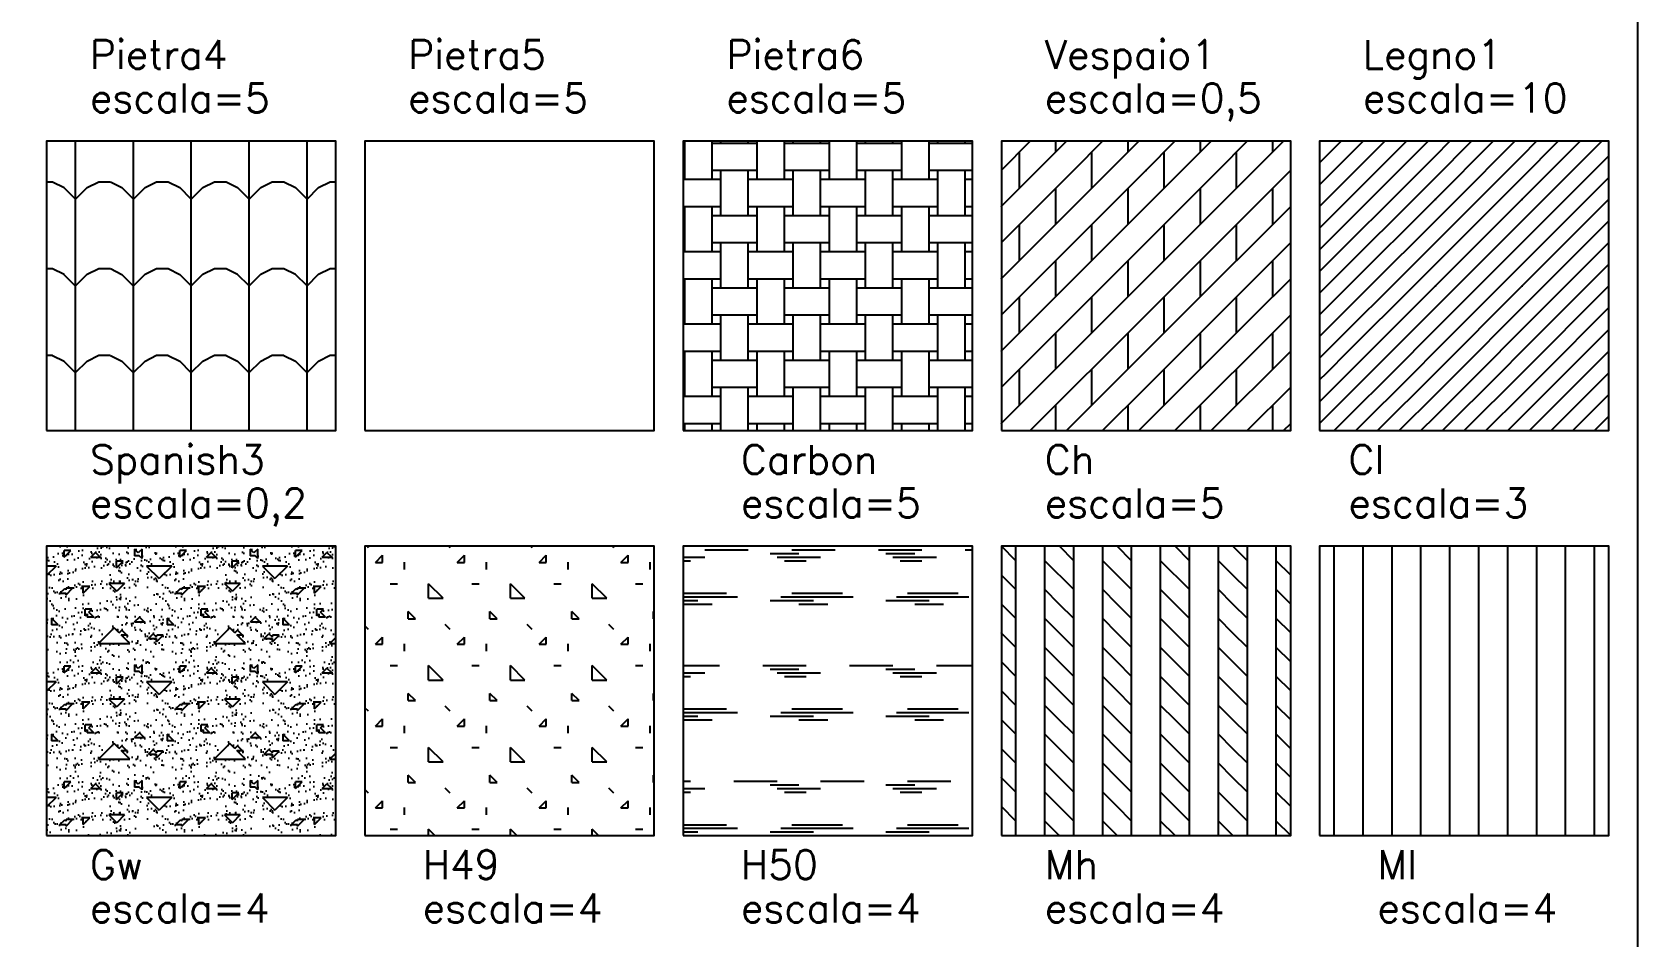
# Model space of a CAD drawing. Header units: inches. Extents: x -1 to 462, y -162 to 137.
# Drawn here: x 285.5 to 341, y -91.5 to -60.2 of the extents above; entities that cross this region are included whole.
import ezdxf

# ---------------------------------------------------------------- set-up
doc = ezdxf.new("R2010")
doc.units = ezdxf.units.IN
doc.header["$MEASUREMENT"] = 0
doc.layers.add('FORMATO', color=7, linetype='Continuous', plot=False)
for name, color, linetype in [('HATCH', 7, 'Continuous'), ('RECTANGLE', 7, 'Continuous'), ('TEXT', 5, 'Continuous')]:
    doc.layers.add(name, color=color, linetype=linetype)
doc.styles.add('nr', font='simplex.shx')

msp = doc.modelspace()

# ---------------------------------------------------------------- hatches: boundary and pattern name
at = {"layer": 'HATCH'}
h = msp.add_hatch(dxfattribs=at)
h.set_pattern_fill('SPANISH3', color=256, scale=0.2, style=0, pattern_type=2)
h.set_pattern_definition([(0, (319.8, -59.4), (0, 3), [0.4, -1.6]), (45, (319, -60), (1.999981, 3.000113), [0.56569, -7.9196]), (135, (321, -60), (-1.999981, 3.000113), [0.56569, -7.9196]), (26.565, (319.4, -59.6), (4, 3), [0.44721, -6.26099]), (333.435, (320.2, -59.4), (4, -3), [0.44721, -6.2609]), (90, (319, -60), (-2, 1e-16), [])])
h.paths.add_polyline_path([(286, -74), (296, -74), (296, -64), (286, -64)])
h = msp.add_hatch(dxfattribs=at)
h.set_pattern_fill('CARBON', color=256, scale=5, style=0, pattern_type=2)
h.set_pattern_definition([(0, (319, -60), (1.25, 1.25), [1.5625, -0.9375]), (0, (319, -59.0625), (1.25, 1.25), [1.5625, -0.9375]), (90, (319.3062, -59.0625), (-1.25, 1.25), [1.5625, -0.9375]), (90, (320.25, -59.0625), (-1.25, 1.25), [1.5625, -0.9375])])
h.paths.add_polyline_path([(308, -74), (318, -74), (318, -64), (308, -64)])
h = msp.add_hatch(dxfattribs=at)
h.set_pattern_fill('CH', color=256, scale=5, style=0, pattern_type=2)
h.set_pattern_definition([(90, (319.625, -55.625), (-5, 3e-16), [0.625, -4.375]), (90, (322.125, -55.625), (-5, 3e-16), [0.625, -4.375]), (90, (320.875, -56.875), (-5, 3e-16), [1.25, -3.75]), (90, (319.625, -58.125), (-5, 3e-16), [1.25, -3.75]), (90, (322.125, -58.125), (-5, 3e-16), [1.25, -3.75]), (90, (323.375, -56.875), (-5, 3e-16), [1.25, -3.75]), (45, (319, -58.75), (0, 5), [5.3033, -1.7678]), (45, (319, -57.5), (0, 5), [3.5355, -3.5355]), (45, (319, -56.25), (0, 5), [1.7678, -5.3033]), (45, (322.75, -60), (0, 5), [1.7678, -5.3033]), (45, (321.5, -60), (0, 5), [3.5355, -3.5355]), (45, (320.25, -60), (0, 5), [5.3033, -1.7678]), (45, (319, -60), (0, 5), [7.0711, 0]), (90, (323.375, -59.375), (-5, 3e-16), [1.25, -3.75]), (90, (322.125, -60), (-5, 3e-16), [0.625, -4.375]), (90, (320.875, -59.375), (-5, 3e-16), [1.25, -3.75]), (90, (319.625, -60), (-5, 3e-16), [0.625, -4.375])])
h.paths.add_polyline_path([(329, -64), (319, -64), (319, -74), (329, -74)])
h = msp.add_hatch(dxfattribs=at)
h.set_pattern_fill('CL', color=256, scale=3, style=0, pattern_type=2)
h.set_pattern_definition([(45, (325, -54), (0, 3), [4.24264, 0]), (45, (325.75, -54), (0, 3), [3.18198, -1.06066]), (45, (326.5, -54), (0, 3), [2.12132, -2.12132]), (45, (327.25, -54), (0, 3), [1.06066, -3.18198]), (45, (325, -51.75), (0, 3), [1.06066, -3.18198]), (45, (325, -52.5), (0, 3), [2.12132, -2.12132]), (45, (325, -53.25), (0, 3), [3.18198, -1.06066])])
h.paths.add_polyline_path([(330, -74), (340, -74), (340, -64), (330, -64)])
h = msp.add_hatch(dxfattribs=at)
h.set_pattern_fill('GW', color=256, scale=4, style=0, pattern_type=2)
h.set_pattern_definition([(90, (322.6687, -35.504), (-4, 2e-16), [0.0536, -3.9464]), (135, (322.6687, -35.504), (-4, 0), [0.06373, -5.59312]), (90, (321.8022, -33.143), (-4, 2e-16), [0.06396, -3.93604]), (135, (320.507, -32.991), (-4, 0), [0.24238, -5.41448]), (45, (319.4618, -32.2752), (0, 4), [0.14819, -5.50867]), (0, (321.312, -34.3443), (0, 4), [0, -4]), (0, (321.093, -34.1106), (0, 4), [0, -4]), (135, (321.1658, -34.229), (-4, 0), [0.18409, -5.47277]), (180, (321.202, -34.329), (-5e-16, -4), [0.16645, -3.83355]), (270, (321.0357, -34.099), (4, -7e-16), [0.23023, -3.76977]), (0, (319.682, -32.4646), (0, 4), [0, -4]), (135, (319.636, -32.4494), (-4, 0), [0.24636, -5.4105]), (180, (319.636, -32.4494), (-5e-16, -4), [0.23023, -3.76977]), (270, (319.4058, -32.3312), (4, -7e-16), [0.11817, -3.88183]), (0, (319.4776, -34.425), (0, 4), [0, -4]), (0, (319.7014, -34.1995), (0, 4), [0, -4]), (0, (319.8643, -34.3783), (0, 4), [0, -4]), (0, (319.7394, -34.3947), (0, 4), [0, -4]), (0, (319.544, -34.1957), (0, 4), [0, -4]), (0, (319.8826, -34.4098), (0, 4), [0, -4]), (0, (319.5255, -34.3787), (0, 4), [0.3256, -3.6744]), (45, (319.5255, -34.3787), (0, 4), [0.23023, -5.42662]), (135, (319.851, -34.3787), (-4, 0), [0.23023, -5.42662]), (0, (320.334, -34.6853), (0, 4), [0, -4]), (0, (320.5577, -34.46), (0, 4), [0, -4]), (0, (320.7206, -34.6387), (0, 4), [0, -4]), (0, (320.5957, -34.655), (0, 4), [0, -4]), (0, (320.4, -34.456), (0, 4), [0, -4]), (0, (320.739, -34.6702), (0, 4), [0, -4]), (0, (321.4732, -33.234), (0, 4), [0, -4]), (0, (321.697, -33.0085), (0, 4), [0, -4]), (0, (321.735, -33.2037), (0, 4), [0, -4]), (0, (321.5395, -33.0047), (0, 4), [0, -4]), (0, (321.521, -33.1877), (0, 4), [0.28112, -3.71888]), (45, (321.521, -33.1877), (0, 4), [0.23023, -5.42662]), (135, (321.8022, -33.1432), (-4, 0), [0.16732, -5.48953]), (0, (320.6114, -32.883), (0, 4), [0, -4]), (0, (320.7743, -33.062), (0, 4), [0, -4]), (0, (320.6494, -33.0784), (0, 4), [0, -4]), (0, (320.454, -32.8794), (0, 4), [0, -4]), (0, (320.7927, -33.0934), (0, 4), [0, -4]), (0, (320.5785, -33.0624), (0, 4), [0.1826, -3.8174]), (45, (320.507, -32.991), (0, 4), [0.12912, -5.52774]), (135, (320.761, -33.0624), (-4, 0), [0.23023, -5.42662]), (180, (322.899, -35.4504), (-5e-16, -4), [0.23023, -3.76977]), (90, (322.6687, -35.6806), (-4, 2e-16), [0.0589, -3.9411]), (45, (322.6687, -35.6806), (0, 4), [0.3256, -5.33126]), (180, (320.642, -34.5198), (-5e-16, -4), [0.23023, -3.76977]), (90, (320.412, -34.75), (-4, 2e-16), [0.23023, -3.76977]), (45, (320.4118, -34.75), (0, 4), [0.3256, -5.33126]), (180, (322.0325, -33.0792), (-5e-16, -4), [0.23023, -3.76977]), (90, (321.8022, -33.3095), (-4, 2e-16), [0.12179, -3.87821]), (45, (321.8022, -33.3095), (0, 4), [0.3256, -5.33126]), (225, (321.2967, -34.0981), (-4e-16, -4), [0.18513, -5.47172]), (135, (321.2967, -34.4237), (-4, 0), [0.13382, -5.52303]), (90, (321.2967, -34.4237), (-4, 2e-16), [0.3256, -3.6744]), (180, (319.4925, -35.387), (-5e-16, -4), [0.23023, -3.76977]), (90, (319.2623, -35.6174), (-4, 2e-16), [0.23023, -3.76977]), (45, (319.2623, -35.6174), (0, 4), [0.3256, -5.33126]), (180, (319.5666, -32.1704), (-5e-16, -4), [0.23023, -3.76977]), (90, (319.3363, -32.4007), (-4, 2e-16), [0.23023, -3.76977]), (45, (319.3363, -32.4007), (0, 4), [0.09817, -5.55868]), (135, (321.3663, -32.6134), (-4, 0), [0.23023, -5.42662]), (45, (321.0407, -32.6134), (0, 4), [0.23023, -5.42662]), (0, (321.0407, -32.6134), (0, 4), [0.3256, -3.6744]), (180, (322.8366, -34.144), (-5e-16, -4), [0.23023, -3.76977]), (90, (322.6063, -34.374), (-4, 2e-16), [0.23023, -3.76977]), (45, (322.6063, -34.374), (0, 4), [0.3256, -5.33126]), (45, (322.461, -35.6217), (0, 4), [0.23023, -5.42662]), (0, (322.461, -35.6217), (0, 4), [0.20786, -3.79214]), (315, (321.4548, -34.6863), (4, -9e-16), [0.61395, -5.0429]), (225, (322.323, -34.6863), (-4e-16, -4), [0.61395, -5.0429]), (180, (322.323, -34.6863), (-5e-16, -4), [0.86826, -3.13174]), (270, (322.1634, -32.4905), (4, -7e-16), [0.23023, -3.76977]), (180, (322.3936, -32.7207), (-5e-16, -4), [0.23023, -3.76977]), (135, (322.3936, -32.7207), (-4, 0), [0.3256, -5.33126]), (180, (320.692, -35.2838), (-5e-16, -4), [0.54266, -3.45734]), (225, (320.692, -35.2838), (-4e-16, -4), [0.38372, -5.27314]), (315, (320.1494, -35.2838), (4, -9e-16), [0.38372, -5.27314]), (135, (320.8783, -33.362), (-4, 0), [0.42395, -5.2329]), (45, (319.793, -33.362), (0, 4), [0.76744, -4.88942]), (0, (319.793, -33.362), (0, 4), [1.08532, -2.91468]), (0, (319.2745, -35.696), (0, 4), [0, -4]), (0, (319.5982, -35.4475), (0, 4), [0, -4]), (0, (319.9076, -35.21), (0, 4), [0, -4]), (0, (320.197, -34.988), (0, 4), [0, -4]), (0, (320.5207, -34.7397), (0, 4), [0, -4]), (0, (320.83, -34.5023), (0, 4), [0, -4]), (0, (321.4432, -34.032), (0, 4), [0, -4]), (0, (322.042, -33.5723), (0, 4), [0, -4]), (0, (322.3658, -33.324), (0, 4), [0, -4]), (0, (322.675, -33.0865), (0, 4), [0, -4]), (0, (322.9646, -32.8645), (0, 4), [0, -4]), (0, (319.2594, -35.2335), (0, 4), [0, -4]), (0, (319.8925, -34.7477), (0, 4), [0, -4]), (0, (320.182, -34.5256), (0, 4), [0, -4]), (0, (320.5056, -34.2772), (0, 4), [0, -4]), (0, (320.815, -34.04), (0, 4), [0, -4]), (0, (321.428, -33.5694), (0, 4), [0, -4]), (0, (321.7375, -33.332), (0, 4), [0, -4]), (0, (322.027, -33.11), (0, 4), [0, -4]), (0, (322.3506, -32.8615), (0, 4), [0, -4]), (0, (322.66, -32.624), (0, 4), [0, -4]), (0, (322.9495, -32.402), (0, 4), [0, -4]), (0, (319.2443, -34.771), (0, 4), [0, -4]), (0, (319.568, -34.5227), (0, 4), [0, -4]), (0, (319.8774, -34.2853), (0, 4), [0, -4]), (0, (320.167, -34.063), (0, 4), [0, -4]), (0, (320.4905, -33.815), (0, 4), [0, -4]), (0, (320.8, -33.5774), (0, 4), [0, -4]), (0, (321.0893, -33.3553), (0, 4), [0, -4]), (0, (321.413, -33.107), (0, 4), [0, -4]), (0, (321.7224, -32.8695), (0, 4), [0, -4]), (0, (322.012, -32.6474), (0, 4), [0, -4]), (0, (322.3355, -32.399), (0, 4), [0, -4]), (0, (322.645, -32.1617), (0, 4), [0, -4]), (0, (319.229, -34.3086), (0, 4), [0, -4]), (0, (319.8623, -33.823), (0, 4), [0, -4]), (0, (320.1517, -33.6007), (0, 4), [0, -4]), (0, (320.7848, -33.115), (0, 4), [0, -4]), (0, (321.074, -32.893), (0, 4), [0, -4]), (0, (321.398, -32.6445), (0, 4), [0, -4]), (0, (321.7073, -32.407), (0, 4), [0, -4]), (0, (321.9967, -32.185), (0, 4), [0, -4]), (0, (319.5377, -33.5978), (0, 4), [0, -4]), (0, (320.4603, -32.89), (0, 4), [0, -4]), (0, (320.7697, -32.6525), (0, 4), [0, -4]), (0, (321.059, -32.4304), (0, 4), [0, -4]), (0, (321.3828, -32.182), (0, 4), [0, -4]), (0, (319.199, -33.3837), (0, 4), [0, -4]), (0, (319.5226, -33.1354), (0, 4), [0, -4]), (0, (319.832, -32.898), (0, 4), [0, -4]), (0, (320.445, -32.4275), (0, 4), [0, -4]), (0, (320.7545, -32.19), (0, 4), [0, -4]), (0, (319.184, -32.9213), (0, 4), [0, -4]), (0, (319.5075, -32.673), (0, 4), [0, -4]), (0, (319.817, -32.4355), (0, 4), [0, -4]), (0, (320.1063, -32.2134), (0, 4), [0, -4]), (0, (319.1687, -32.459), (0, 4), [0, -4]), (0, (320.212, -35.4505), (0, 4), [0, -4]), (0, (320.536, -35.202), (0, 4), [0, -4]), (0, (320.8453, -34.9647), (0, 4), [0, -4]), (0, (321.1347, -34.7426), (0, 4), [0, -4]), (0, (321.4584, -34.4942), (0, 4), [0, -4]), (0, (321.7678, -34.257), (0, 4), [0, -4]), (0, (322.6903, -33.549), (0, 4), [0, -4]), (0, (322.9797, -33.327), (0, 4), [0, -4]), (0, (320.2273, -35.913), (0, 4), [0, -4]), (0, (320.551, -35.6646), (0, 4), [0, -4]), (0, (320.8604, -35.427), (0, 4), [0, -4]), (0, (321.1498, -35.205), (0, 4), [0, -4]), (0, (321.4735, -34.9567), (0, 4), [0, -4]), (0, (322.0723, -34.497), (0, 4), [0, -4]), (0, (322.396, -34.249), (0, 4), [0, -4]), (0, (322.7054, -34.0114), (0, 4), [0, -4]), (0, (322.995, -33.7893), (0, 4), [0, -4]), (0, (320.8755, -35.8896), (0, 4), [0, -4]), (0, (321.4886, -35.419), (0, 4), [0, -4]), (0, (321.798, -35.1817), (0, 4), [0, -4]), (0, (322.0874, -34.9596), (0, 4), [0, -4]), (0, (322.411, -34.7113), (0, 4), [0, -4]), (0, (322.7205, -34.474), (0, 4), [0, -4]), (0, (321.813, -35.644), (0, 4), [0, -4]), (0, (322.1025, -35.422), (0, 4), [0, -4]), (0, (322.4262, -35.1737), (0, 4), [0, -4]), (0, (322.7356, -34.9363), (0, 4), [0, -4]), (0, (322.1177, -35.8845), (0, 4), [0, -4]), (0, (322.4413, -35.636), (0, 4), [0, -4]), (0, (322.7508, -35.3987), (0, 4), [0, -4]), (0, (322.766, -35.861), (0, 4), [0, -4]), (0, (319.0084, -34.7894), (0, 4), [0, -4]), (0, (319.3344, -34.7465), (0, 4), [0, -4]), (0, (319.4593, -34.73), (0, 4), [0, -4]), (0, (319.6544, -34.7043), (0, 4), [0, -4]), (0, (319.9804, -34.6614), (0, 4), [0, -4]), (0, (320.1053, -34.645), (0, 4), [0, -4]), (0, (320.3004, -34.6193), (0, 4), [0, -4]), (0, (320.6264, -34.5764), (0, 4), [0, -4]), (0, (320.7514, -34.56), (0, 4), [0, -4]), (0, (320.9465, -34.5342), (0, 4), [0, -4]), (0, (321.2725, -34.4913), (0, 4), [0, -4]), (0, (321.3974, -34.475), (0, 4), [0, -4]), (0, (321.5925, -34.449), (0, 4), [0, -4]), (0, (321.9185, -34.4063), (0, 4), [0, -4]), (0, (322.0434, -34.39), (0, 4), [0, -4]), (0, (322.2385, -34.364), (0, 4), [0, -4]), (0, (322.5645, -34.3212), (0, 4), [0, -4]), (0, (322.6894, -34.3048), (0, 4), [0, -4]), (0, (322.8845, -34.279), (0, 4), [0, -4]), (0, (319.113, -34.154), (0, 4), [0, -4]), (0, (319.238, -34.1377), (0, 4), [0, -4]), (0, (319.759, -34.069), (0, 4), [0, -4]), (0, (319.884, -34.0527), (0, 4), [0, -4]), (0, (320.079, -34.027), (0, 4), [0, -4]), (0, (321.051, -33.899), (0, 4), [0, -4]), (0, (321.6972, -33.814), (0, 4), [0, -4]), (0, (322.468, -33.7125), (0, 4), [0, -4]), (0, (322.6633, -33.687), (0, 4), [0, -4]), (0, (322.9893, -33.644), (0, 4), [0, -4]), (0, (319.0167, -33.5455), (0, 4), [0, -4]), (0, (319.212, -33.5198), (0, 4), [0, -4]), (0, (319.538, -33.477), (0, 4), [0, -4]), (0, (319.6628, -33.4604), (0, 4), [0, -4]), (0, (319.858, -33.4347), (0, 4), [0, -4]), (0, (320.184, -33.392), (0, 4), [0, -4]), (0, (320.3088, -33.3754), (0, 4), [0, -4]), (0, (320.83, -33.3068), (0, 4), [0, -4]), (0, (320.955, -33.2903), (0, 4), [0, -4]), (0, (321.15, -33.2646), (0, 4), [0, -4]), (0, (321.476, -33.2217), (0, 4), [0, -4]), (0, (321.601, -33.2053), (0, 4), [0, -4]), (0, (322.122, -33.1367), (0, 4), [0, -4]), (0, (322.247, -33.1202), (0, 4), [0, -4]), (0, (322.442, -33.0945), (0, 4), [0, -4]), (0, (322.768, -33.0516), (0, 4), [0, -4]), (0, (322.893, -33.035), (0, 4), [0, -4]), (0, (319.3166, -32.8846), (0, 4), [0, -4]), (0, (319.4415, -32.868), (0, 4), [0, -4]), (0, (319.6366, -32.8425), (0, 4), [0, -4]), (0, (320.2826, -32.7574), (0, 4), [0, -4]), (0, (320.6086, -32.7145), (0, 4), [0, -4]), (0, (320.7335, -32.698), (0, 4), [0, -4]), (0, (320.9287, -32.6724), (0, 4), [0, -4]), (0, (321.2546, -32.6295), (0, 4), [0, -4]), (0, (321.3796, -32.613), (0, 4), [0, -4]), (0, (321.5747, -32.5873), (0, 4), [0, -4]), (0, (321.9007, -32.5444), (0, 4), [0, -4]), (0, (322.0256, -32.528), (0, 4), [0, -4]), (0, (322.2207, -32.5023), (0, 4), [0, -4]), (0, (322.5467, -32.4594), (0, 4), [0, -4]), (0, (322.8667, -32.4172), (0, 4), [0, -4]), (0, (319.0953, -32.2924), (0, 4), [0, -4]), (0, (319.2202, -32.276), (0, 4), [0, -4]), (0, (319.7413, -32.2073), (0, 4), [0, -4]), (0, (319.8662, -32.191), (0, 4), [0, -4]), (0, (320.0614, -32.165), (0, 4), [0, -4]), (0, (320.3873, -32.1222), (0, 4), [0, -4]), (0, (320.5123, -32.106), (0, 4), [0, -4]), (0, (320.7074, -32.08), (0, 4), [0, -4]), (0, (321.0334, -32.037), (0, 4), [0, -4]), (0, (321.1583, -32.0208), (0, 4), [0, -4]), (0, (319.0346, -35.4073), (0, 4), [0, -4]), (0, (319.2297, -35.3816), (0, 4), [0, -4]), (0, (319.5557, -35.3387), (0, 4), [0, -4]), (0, (319.6806, -35.3223), (0, 4), [0, -4]), (0, (319.8757, -35.2966), (0, 4), [0, -4]), (0, (320.2017, -35.2537), (0, 4), [0, -4]), (0, (320.3266, -35.2372), (0, 4), [0, -4]), (0, (320.5217, -35.2115), (0, 4), [0, -4]), (0, (320.8477, -35.1686), (0, 4), [0, -4]), (0, (320.9726, -35.152), (0, 4), [0, -4]), (0, (321.1678, -35.1265), (0, 4), [0, -4]), (0, (321.4937, -35.0836), (0, 4), [0, -4]), (0, (321.6187, -35.067), (0, 4), [0, -4]), (0, (322.1398, -34.9985), (0, 4), [0, -4]), (0, (322.2647, -34.982), (0, 4), [0, -4]), (0, (322.46, -34.9564), (0, 4), [0, -4]), (0, (322.7858, -34.9135), (0, 4), [0, -4]), (0, (322.9107, -34.897), (0, 4), [0, -4]), (0, (319.256, -35.9996), (0, 4), [0, -4]), (0, (319.451, -35.974), (0, 4), [0, -4]), (0, (320.097, -35.889), (0, 4), [0, -4]), (0, (320.423, -35.846), (0, 4), [0, -4]), (0, (320.548, -35.8295), (0, 4), [0, -4]), (0, (320.743, -35.804), (0, 4), [0, -4]), (0, (321.069, -35.761), (0, 4), [0, -4]), (0, (321.715, -35.676), (0, 4), [0, -4]), (0, (321.84, -35.6594), (0, 4), [0, -4]), (0, (322.035, -35.6337), (0, 4), [0, -4]), (0, (322.361, -35.5908), (0, 4), [0, -4]), (0, (322.486, -35.5743), (0, 4), [0, -4]), (0, (319.1683, -33.0393), (0, 4), [0, -4]), (0, (319.644, -33.3423), (0, 4), [0, -4]), (0, (319.745, -33.4068), (0, 4), [0, -4]), (0, (320.1095, -33.639), (0, 4), [0, -4]), (0, (321.5264, -34.5416), (0, 4), [0, -4]), (0, (321.6276, -34.606), (0, 4), [0, -4]), (0, (322.4676, -35.141), (0, 4), [0, -4]), (0, (322.569, -35.2057), (0, 4), [0, -4]), (0, (322.933, -35.4378), (0, 4), [0, -4]), (0, (319.45, -32.7413), (0, 4), [0, -4]), (0, (319.5513, -32.806), (0, 4), [0, -4]), (0, (319.9156, -33.038), (0, 4), [0, -4]), (0, (320.4925, -33.4054), (0, 4), [0, -4]), (0, (320.857, -33.6375), (0, 4), [0, -4]), (0, (321.3325, -33.9406), (0, 4), [0, -4]), (0, (321.4338, -34.005), (0, 4), [0, -4]), (0, (321.798, -34.237), (0, 4), [0, -4]), (0, (322.2738, -34.5402), (0, 4), [0, -4]), (0, (322.375, -34.6047), (0, 4), [0, -4]), (0, (322.7393, -34.8368), (0, 4), [0, -4]), (0, (319.2563, -32.1403), (0, 4), [0, -4]), (0, (319.722, -32.437), (0, 4), [0, -4]), (0, (320.2987, -32.8044), (0, 4), [0, -4]), (0, (321.1387, -33.3396), (0, 4), [0, -4]), (0, (321.24, -33.404), (0, 4), [0, -4]), (0, (321.6043, -33.636), (0, 4), [0, -4]), (0, (322.5455, -34.236), (0, 4), [0, -4]), (0, (320.0037, -32.139), (0, 4), [0, -4]), (0, (320.105, -32.2035), (0, 4), [0, -4]), (0, (320.4692, -32.4356), (0, 4), [0, -4]), (0, (320.945, -32.7386), (0, 4), [0, -4]), (0, (321.046, -32.803), (0, 4), [0, -4]), (0, (321.4104, -33.0352), (0, 4), [0, -4]), (0, (321.886, -33.3382), (0, 4), [0, -4]), (0, (321.9873, -33.4027), (0, 4), [0, -4]), (0, (322.3517, -33.635), (0, 4), [0, -4]), (0, (322.8273, -33.938), (0, 4), [0, -4]), (0, (322.9285, -34.0023), (0, 4), [0, -4]), (0, (320.751, -32.1376), (0, 4), [0, -4]), (0, (320.8523, -32.202), (0, 4), [0, -4]), (0, (321.2166, -32.4342), (0, 4), [0, -4]), (0, (321.6923, -32.7373), (0, 4), [0, -4]), (0, (321.7935, -32.8017), (0, 4), [0, -4]), (0, (322.158, -33.034), (0, 4), [0, -4]), (0, (322.6335, -33.337), (0, 4), [0, -4]), (0, (322.7347, -33.4014), (0, 4), [0, -4]), (0, (321.4984, -32.1363), (0, 4), [0, -4]), (0, (321.5997, -32.2007), (0, 4), [0, -4]), (0, (321.964, -32.433), (0, 4), [0, -4]), (0, (322.4397, -32.736), (0, 4), [0, -4]), (0, (322.541, -32.8004), (0, 4), [0, -4]), (0, (322.9052, -33.0325), (0, 4), [0, -4]), (0, (322.246, -32.135), (0, 4), [0, -4]), (0, (322.347, -32.1994), (0, 4), [0, -4]), (0, (322.9932, -32.1336), (0, 4), [0, -4]), (0, (319.8378, -33.9433), (0, 4), [0, -4]), (0, (319.939, -34.0078), (0, 4), [0, -4]), (0, (320.3033, -34.24), (0, 4), [0, -4]), (0, (320.779, -34.543), (0, 4), [0, -4]), (0, (320.88, -34.6074), (0, 4), [0, -4]), (0, (321.2445, -34.8395), (0, 4), [0, -4]), (0, (321.7202, -35.1426), (0, 4), [0, -4]), (0, (321.8214, -35.207), (0, 4), [0, -4]), (0, (322.1858, -35.439), (0, 4), [0, -4]), (0, (322.6614, -35.742), (0, 4), [0, -4]), (0, (322.7626, -35.8067), (0, 4), [0, -4]), (0, (319.0904, -33.9447), (0, 4), [0, -4]), (0, (319.556, -34.2412), (0, 4), [0, -4]), (0, (320.0316, -34.5443), (0, 4), [0, -4]), (0, (320.1328, -34.6088), (0, 4), [0, -4]), (0, (320.497, -34.841), (0, 4), [0, -4]), (0, (320.973, -35.144), (0, 4), [0, -4]), (0, (321.074, -35.2084), (0, 4), [0, -4]), (0, (321.914, -35.7435), (0, 4), [0, -4]), (0, (322.0152, -35.808), (0, 4), [0, -4]), (0, (319.284, -34.5456), (0, 4), [0, -4]), (0, (319.3854, -34.61), (0, 4), [0, -4]), (0, (320.2254, -35.1453), (0, 4), [0, -4]), (0, (320.3266, -35.2097), (0, 4), [0, -4]), (0, (320.691, -35.442), (0, 4), [0, -4]), (0, (319.0024, -34.8436), (0, 4), [0, -4]), (0, (319.5792, -35.211), (0, 4), [0, -4]), (0, (319.9436, -35.4432), (0, 4), [0, -4]), (0, (320.4192, -35.7463), (0, 4), [0, -4]), (0, (320.5205, -35.8107), (0, 4), [0, -4]), (0, (319.196, -35.4446), (0, 4), [0, -4]), (0, (319.0257, -35.8134), (0, 4), [0, -4]), (0, (319.058, -32.63), (0, 4), [0, -4]), (0, (319.297, -32.849), (0, 4), [0, -4]), (0, (319.341, -32.8895), (0, 4), [0, -4]), (0, (319.55, -33.081), (0, 4), [0, -4]), (0, (319.7888, -33.2997), (0, 4), [0, -4]), (0, (320.042, -33.5316), (0, 4), [0, -4]), (0, (320.2807, -33.7505), (0, 4), [0, -4]), (0, (320.325, -33.791), (0, 4), [0, -4]), (0, (320.7726, -34.2012), (0, 4), [0, -4]), (0, (320.817, -34.2418), (0, 4), [0, -4]), (0, (321.0256, -34.433), (0, 4), [0, -4]), (0, (321.2645, -34.652), (0, 4), [0, -4]), (0, (321.3087, -34.6925), (0, 4), [0, -4]), (0, (321.5175, -34.884), (0, 4), [0, -4]), (0, (321.7564, -35.1028), (0, 4), [0, -4]), (0, (321.8007, -35.1433), (0, 4), [0, -4]), (0, (322.0095, -35.3346), (0, 4), [0, -4]), (0, (322.2483, -35.5535), (0, 4), [0, -4]), (0, (322.2926, -35.594), (0, 4), [0, -4]), (0, (322.5014, -35.7854), (0, 4), [0, -4]), (0, (319.5707, -32.228), (0, 4), [0, -4]), (0, (319.7795, -32.4195), (0, 4), [0, -4]), (0, (320.2714, -32.8702), (0, 4), [0, -4]), (0, (321.002, -33.54), (0, 4), [0, -4]), (0, (321.0464, -33.5804), (0, 4), [0, -4]), (0, (321.494, -33.9906), (0, 4), [0, -4]), (0, (321.5383, -34.031), (0, 4), [0, -4]), (0, (321.747, -34.2225), (0, 4), [0, -4]), (0, (321.986, -34.4414), (0, 4), [0, -4]), (0, (322.0302, -34.482), (0, 4), [0, -4]), (0, (322.239, -34.6732), (0, 4), [0, -4]), (0, (322.478, -34.892), (0, 4), [0, -4]), (0, (322.522, -34.9326), (0, 4), [0, -4]), (0, (322.731, -35.124), (0, 4), [0, -4]), (0, (322.9698, -35.343), (0, 4), [0, -4]), (0, (320.292, -32.0175), (0, 4), [0, -4]), (0, (320.501, -32.209), (0, 4), [0, -4]), (0, (320.74, -32.4277), (0, 4), [0, -4]), (0, (320.784, -32.4682), (0, 4), [0, -4]), (0, (320.993, -32.6596), (0, 4), [0, -4]), (0, (321.2317, -32.8785), (0, 4), [0, -4]), (0, (321.276, -32.919), (0, 4), [0, -4]), (0, (321.4847, -33.1103), (0, 4), [0, -4]), (0, (321.7236, -33.3292), (0, 4), [0, -4]), (0, (321.768, -33.3697), (0, 4), [0, -4]), (0, (321.9767, -33.561), (0, 4), [0, -4]), (0, (322.4686, -34.012), (0, 4), [0, -4]), (0, (322.7517, -34.2713), (0, 4), [0, -4]), (0, (322.9605, -34.4626), (0, 4), [0, -4]), (0, (321.4613, -32.217), (0, 4), [0, -4]), (0, (321.5055, -32.2576), (0, 4), [0, -4]), (0, (321.7143, -32.449), (0, 4), [0, -4]), (0, (321.953, -32.668), (0, 4), [0, -4]), (0, (321.9974, -32.7084), (0, 4), [0, -4]), (0, (322.2062, -32.8997), (0, 4), [0, -4]), (0, (322.445, -33.1186), (0, 4), [0, -4]), (0, (322.4893, -33.159), (0, 4), [0, -4]), (0, (322.698, -33.3504), (0, 4), [0, -4]), (0, (322.937, -33.5693), (0, 4), [0, -4]), (0, (322.9812, -33.61), (0, 4), [0, -4]), (0, (322.1827, -32.0064), (0, 4), [0, -4]), (0, (322.227, -32.047), (0, 4), [0, -4]), (0, (322.4358, -32.2383), (0, 4), [0, -4]), (0, (322.719, -32.4977), (0, 4), [0, -4]), (0, (322.9277, -32.689), (0, 4), [0, -4]), (0, (319.0673, -33.5104), (0, 4), [0, -4]), (0, (319.1115, -33.551), (0, 4), [0, -4]), (0, (319.6035, -34.0017), (0, 4), [0, -4]), (0, (319.8122, -34.193), (0, 4), [0, -4]), (0, (320.051, -34.412), (0, 4), [0, -4]), (0, (320.0954, -34.4524), (0, 4), [0, -4]), (0, (320.304, -34.6438), (0, 4), [0, -4]), (0, (320.543, -34.8626), (0, 4), [0, -4]), (0, (320.5873, -34.903), (0, 4), [0, -4]), (0, (320.796, -35.0945), (0, 4), [0, -4]), (0, (321.035, -35.3134), (0, 4), [0, -4]), (0, (321.079, -35.354), (0, 4), [0, -4]), (0, (321.78, -35.996), (0, 4), [0, -4]), (0, (319.0908, -34.4036), (0, 4), [0, -4]), (0, (319.3297, -34.6225), (0, 4), [0, -4]), (0, (319.374, -34.663), (0, 4), [0, -4]), (0, (320.0746, -35.305), (0, 4), [0, -4]), (0, (320.3135, -35.524), (0, 4), [0, -4]), (0, (320.3577, -35.5646), (0, 4), [0, -4]), (0, (320.5665, -35.756), (0, 4), [0, -4]), (0, (320.8054, -35.9748), (0, 4), [0, -4]), (0, (319.1, -35.284), (0, 4), [0, -4]), (0, (319.1443, -35.3245), (0, 4), [0, -4]), (0, (319.353, -35.5158), (0, 4), [0, -4]), (0, (319.845, -35.9665), (0, 4), [0, -4])])
h.paths.add_polyline_path([(286, -78), (286, -88), (296, -88), (296, -78)])
h = msp.add_hatch(dxfattribs=at)
h.set_pattern_fill('H49', color=256, scale=4, style=0, pattern_type=2)
h.set_pattern_definition([(0, (319, -60), (2.82843, 2.82843), [0.5, -2.32843]), (90, (319, -60), (-2.82843, 2.82843), [0.5, -2.32843]), (135, (319.5, -60), (-2.82843, 2e-16), [0.7071, -3.2929]), (0, (321.1213, -57.8787), (2.82843, 2.82843), [0.25, -2.57843]), (90, (321.1213, -57.8787), (-2.82843, 2.82843), [0.25, -2.57843]), (135, (321.3713, -57.8787), (-2.82843, 2e-16), [0.35355, -3.64645]), (0, (319.99, -58.76), (2.82843, 2.82843), [0.25, -2.57843]), (90, (320.24, -58.76), (-2.82843, 2.82843), [0.25, -2.57843]), (45, (319.99, -58.76), (2e-16, 2.82843), [0.35355, -3.64645]), (0, (320.5, -59.5), (2.82843, 2.82843), [0.25, -2.57843]), (90, (321, -59), (-2.82843, 2.82843), [0.25, -2.57843]), (135, (319.75, -58.25), (-2.82843, 2e-16), [0.25, -3.75])])
h.paths.add_polyline_path([(307, -78), (297, -78), (297, -88), (307, -88)])
h = msp.add_hatch(dxfattribs=at)
h.set_pattern_fill('H50', color=256, scale=4, style=0, pattern_type=2)
h.set_pattern_definition([(0, (320, -60), (4, 4), [1, -3]), (0, (319, -59.8748), (4, 4), [1.5, -2.5]), (0, (319.375, -59.75), (4, 4), [2.5, -1.5]), (0, (319.75, -59.6248), (4, 4), [1.75, -2.25]), (0, (319.5, -58.5), (4, 4), [0.75, -3.25]), (0, (319.25, -58.3748), (4, 4), [1.5, -2.5]), (0, (319, -58.25), (4, 4), [1, -3]), (0, (319.75, -58.1248), (4, 4), [1.5, -1.5])])
h.paths.add_polyline_path([(318, -78), (308, -78), (308, -88), (318, -88)])
h = msp.add_hatch(dxfattribs=at)
h.set_pattern_fill('MH', color=256, scale=4, style=0, pattern_type=2)
h.set_pattern_definition([(135, (345.5, -48.5), (-4, 0), [0.7071, -4.94975]), (135, (345.5, -49.5), (-4, 0), [1.4142, -4.24264]), (135, (345.5, -50.5), (-4, 0), [1.4142, -4.24264]), (135, (343.5, -50.5), (-4, 0), [0.7071, -4.94975]), (135, (343.5, -48.5), (-4, 0), [0.7071, -4.94975]), (135, (343.5, -49.5), (-4, 0), [0.7071, -4.94975]), (90, (343.5, -52), (-4, 2e-16), [4, 0]), (90, (344.5, -52), (-4, 2e-16), [4, 0]), (90, (345.5, -52), (-4, 2e-16), [4, 0]), (90, (346.5, -52), (-4, 2e-16), [4, 0]), (135, (347, -52), (-4, 0), [0.7071, -4.94975]), (135, (347, -51), (-4, 0), [0.7071, -4.94975]), (135, (347, -50), (-4, 0), [0.7071, -4.94975]), (135, (347, -49), (-4, 0), [0.7071, -4.94975]), (135, (343.5, -51.5), (-4, 0), [0.7071, -4.94975]), (135, (345, -52), (-4, 0), [0.7071, -4.94975]), (135, (345.5, -51.5), (-4, 0), [1.4142, -4.24264])])
h.paths.add_polyline_path([(329, -78), (319, -78), (319, -88), (329, -88)])
h = msp.add_hatch(dxfattribs=at)
h.set_pattern_fill('ML', color=256, scale=4, style=0, pattern_type=2)
h.set_pattern_definition([(90, (322.5, -52), (-4, 2e-16), [4, 0]), (90, (321.5, -52), (-4, 2e-16), [4, 0]), (90, (320.5, -52), (-4, 2e-16), [4, 0]), (90, (319.5, -52), (-4, 2e-16), [4, 0])])
h.paths.add_polyline_path([(330, -78), (330, -88), (340, -88), (340, -78)])

# ---------------------------------------------------------------- linework, layer by layer
at = {"layer": 'FORMATO'}
msp.add_lwpolyline([(241, -162), (341, -162), (341, -21), (241, -21)], close=True, dxfattribs=at)
at = {"layer": 'RECTANGLE'}
for points in [[(286, -74), (296, -74), (296, -64), (286, -64)], [(297, -74), (307, -74), (307, -64), (297, -64)], [(308, -74), (318, -74), (318, -64), (308, -64)], [(319, -74), (329, -74), (329, -64), (319, -64)], [(330, -74), (340, -74), (340, -64), (330, -64)], [(286, -88), (296, -88), (296, -78), (286, -78)], [(297, -88), (307, -88), (307, -78), (297, -78)], [(308, -88), (318, -88), (318, -78), (308, -78)], [(319, -88), (329, -88), (329, -78), (319, -78)], [(330, -88), (340, -88), (340, -78), (330, -78)]]:
    msp.add_lwpolyline(points, close=True, dxfattribs=at)

# ---------------------------------------------------------------- texts
at = {"layer": 'TEXT', "style": 'nr'}
for s, p in [('Pietra4', (287.5, -61.5)), ('Pietra5', (298.5, -61.5)), ('Pietra6', (309.5, -61.5)), ('Vespaio1', (320.5, -61.5)), ('Legno1', (331.5, -61.5)), ('escala=5', (287.5, -63)), ('escala=5', (298.5, -63)), ('escala=5', (309.5, -63)), ('escala=0,5', (320.5, -63)), ('escala=10', (331.5, -63)), ('Spanish3', (287.5, -75.5)), ('Carbon', (310, -75.5)), ('Ch', (320.5, -75.5)), ('Cl', (331, -75.5)), ('escala=0,2', (287.5, -77)), ('escala=5', (310, -77)), ('escala=5', (320.5, -77)), ('escala=3', (331, -77)), ('Gw', (287.5, -89.5)), ('H49', (299, -89.5)), ('H50', (310, -89.5)), ('Mh', (320.5, -89.5)), ('Ml', (332, -89.5)), ('escala=4', (287.5, -91)), ('escala=4', (299, -91)), ('escala=4', (310, -91)), ('escala=4', (320.5, -91)), ('escala=4', (332, -91))]:
    msp.add_text(s, height=1, dxfattribs=at).set_placement(p)

doc.saveas('drawing.dxf')
